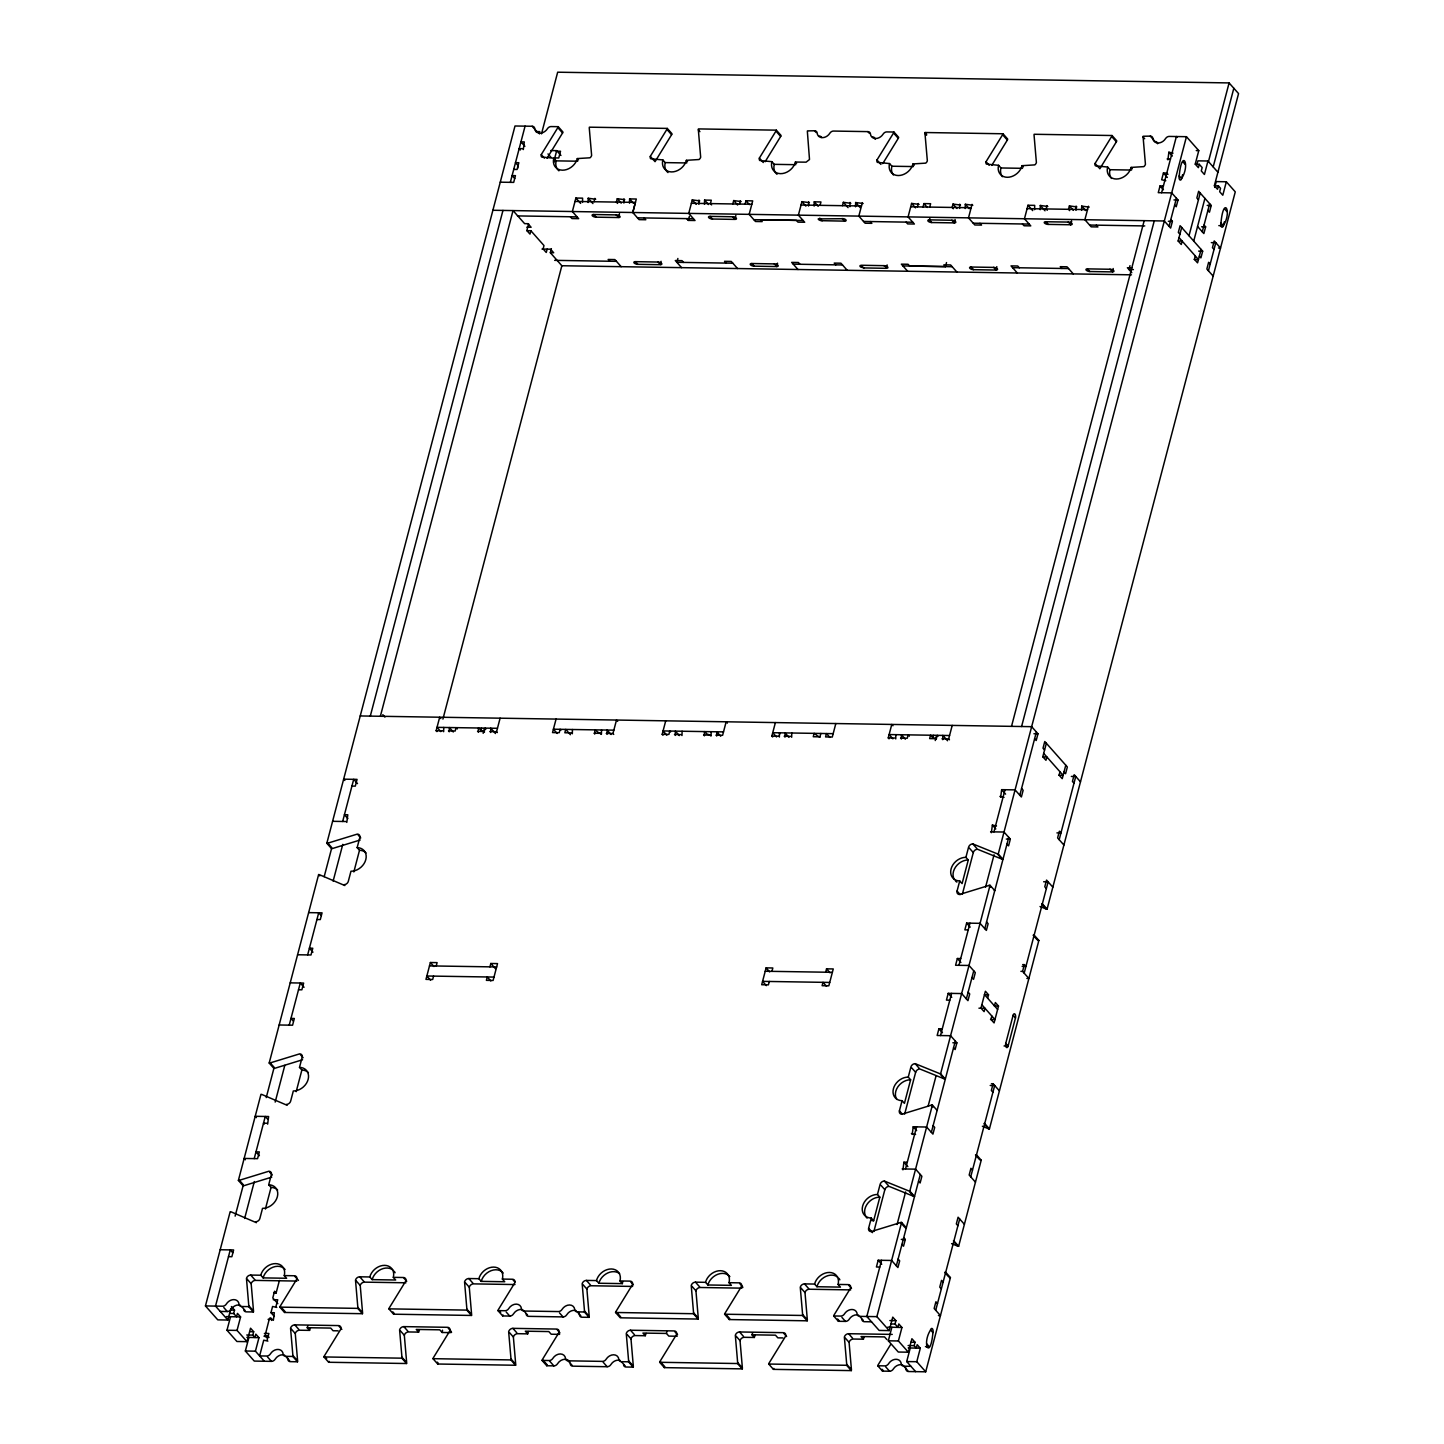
<?xml version="1.0" encoding="UTF-8"?>
<svg xmlns="http://www.w3.org/2000/svg" width="1444" height="1444" viewBox="0 0 1444 1444"><rect width="100%" height="100%" fill="white"/><g stroke="black" fill="none" stroke-linecap="round" stroke-linejoin="round"><path stroke-width="1.5" d="M553.792 158.19A13.357 10.433 -41.5 0 0 562.456 170.193A13.357 10.433 -41.5 0 0 577.311 158.569L590.018 157.793A3.827 2.996 -41.5 0 0 591.625 155.41L589.278 128.137A3.809 2.978 -41.5 0 1 589.387 127.18L667.272 128.408A3.809 2.978 -41.5 0 1 666.893 129.382L650.305 156.349A3.827 2.996 -41.5 0 0 650.666 158.75L662.85 159.941A13.339 10.433 -41.5 0 0 671.514 171.926A13.339 10.433 -41.5 0 0 686.369 160.32L699.058 159.526A3.809 2.978 -41.5 0 0 700.665 157.161L698.336 129.635A3.754 2.924 -41.5 0 1 698.445 128.913L776.331 130.159L781.06 135.483A3.809 2.978 -41.5 0 1 780.663 136.458L765.121 161.746M889.54 163.569A13.339 10.433 -41.5 0 0 898.186 175.536A13.339 10.433 -41.5 0 0 913.023 163.93L925.73 163.136A3.827 2.996 -41.5 0 0 927.337 160.771L924.99 133.498A3.809 2.978 -41.5 0 1 925.117 132.523L1003.002 133.769A3.809 2.978 -41.5 0 1 1002.605 134.725L986.035 161.71A3.827 2.996 -41.5 0 0 986.396 164.111L998.58 165.302A13.339 10.433 -41.5 0 0 1007.226 177.287A13.339 10.433 -41.5 0 0 1022.081 165.681L1034.788 164.887A3.809 2.978 -41.5 0 0 1036.395 162.522L1034.048 134.996A3.754 2.924 -41.5 0 1 1034.157 134.274L1112.042 135.519L1116.772 140.844A3.809 2.978 -41.5 0 1 1116.374 141.801L1099.805 168.786M882.735 163.623L898.276 138.335A3.809 2.978 -41.5 0 0 898.673 137.36L893.944 132.036L886.869 131.909A3.827 2.996 -41.5 0 0 883.818 133.227L883.114 134.111A7.635 5.956 -41.5 0 1 875.606 138.516A7.635 5.956 -41.5 0 1 870.443 133.913A3.809 2.978 -41.5 0 0 867.88 131.621L833.567 131.061A3.827 2.996 -41.5 0 0 830.517 132.379L829.813 133.263A7.635 5.956 -41.5 0 1 822.304 137.649A7.635 5.956 -41.5 0 1 817.16 133.065A3.809 2.978 -41.5 0 0 814.578 130.772L807.449 130.899A3.791 2.96 -41.5 0 0 807.376 131.621L809.506 159.508L806.113 162.161L795.409 162.053A13.339 10.433 -41.5 0 1 780.572 173.659A13.339 10.433 -41.5 0 1 771.908 161.674L759.724 160.501A3.809 2.978 -41.5 0 1 759.363 158.1L775.933 131.115A3.809 2.978 -41.5 0 0 776.331 130.159M1195.235 164.237L1199.278 164.309L1198.394 167.685L1195.235 164.111L1198.773 150.627L1186.445 136.693L1169.279 136.422A3.827 2.996 -41.5 0 0 1166.247 137.74L1165.525 138.624A7.635 5.956 -41.5 0 1 1158.016 143.01A7.635 5.956 -41.5 0 1 1152.872 138.425A3.809 2.978 -41.5 0 0 1150.29 136.115L1143.161 136.259A3.791 2.96 -41.5 0 0 1143.106 136.981L1145.435 164.255A3.827 2.996 -41.5 0 1 1143.829 166.62L1131.121 167.414A13.357 10.433 -41.5 0 1 1116.266 179.02A13.357 10.433 -41.5 0 1 1107.62 167.035L1095.436 165.843A3.809 2.978 -41.5 0 1 1095.075 163.443L1111.663 136.476A3.809 2.978 -41.5 0 0 1112.042 135.519M230.896 1308.481L227.863 1320.033L217.791 1319.87L205.445 1305.936L230.174 1211.715A3.809 2.978 -41.5 0 1 231.094 1211.859L256.4 1222.689M271.761 1177.131L244.108 1185.632A3.809 2.978 -41.5 0 1 243.097 1185.759L238.386 1180.416L260.967 1094.335A3.809 2.978 -41.5 0 1 261.887 1094.48L287.194 1105.31M302.554 1059.752L274.901 1068.253A3.809 2.978 -41.5 0 1 273.891 1068.38L269.18 1063.037L318.619 874.577A3.809 2.978 -41.5 0 1 319.539 874.739L344.845 885.551M360.206 839.993L332.553 848.494A3.809 2.978 -41.5 0 1 331.542 848.621L326.831 843.278L515.003 125.989L532.15 126.26A3.809 2.978 -41.5 0 1 534.731 128.552A7.635 5.956 -41.5 0 0 539.875 133.155A7.635 5.956 -41.5 0 0 547.402 128.751A3.809 2.978 -41.5 0 1 551.139 126.567L558.232 126.675L562.943 132.018A3.809 2.978 -41.5 0 1 562.564 132.974L547.023 158.262M235.137 1216.137L243.115 1185.723M266.238 1097.602L274.161 1067.333L270.172 1062.91A3.809 2.978 -41.5 0 1 269.18 1063.037M324.196 876.634L331.578 848.53M254.216 1158.611L265.263 1116.465L267.79 1119.317M289.215 1025.15L300.28 983.021L304.052 987.281M307.644 954.917L318.709 912.788L321.218 915.622M342.661 821.474L353.708 779.327L357.498 783.605M370.296 716.116L502.963 210.427M510.328 182.341L525.074 126.151M267.645 1124.154L268.62 1116.519L255.191 1116.302L256.382 1117.638M346.795 822.412L347.787 814.777L344.43 814.723L347.842 818.586M514.732 178.551L512.097 175.59L515.454 175.645L513.685 182.395L500.256 182.179M523.324 149.562L524.298 141.927L520.941 141.873L524.894 146.331M244.632 1218.465L254.325 1181.535M275.172 1102.079L284.811 1065.347M333.131 881.111L342.788 844.361M380.368 716.278L513.035 210.589L524.605 223.639L527.962 223.694L531.103 227.25L526.825 227.195M264.342 1361.241L255.426 1351.169L258.963 1337.686L255.805 1334.13L254.92 1337.487L252.808 1335.104L253.693 1331.729L250.534 1328.173L246.996 1341.656L236.924 1341.494L226.979 1330.249L230.517 1316.766M541.5 133.859L557.673 72.2L1229.097 82.922L1238.555 93.589L1214.368 185.734L1217.527 189.29L1218.411 185.915L1214.386 185.861M246.996 1341.656L237.051 1330.411L240.588 1316.928L237.43 1313.372L236.545 1316.747L233.657 1313.48L234.542 1310.105L231.401 1306.549M238.386 1180.416A3.809 2.978 -41.5 0 0 239.379 1180.289L268.891 1171.228A3.809 2.978 -41.5 0 1 271.364 1174.658L268.71 1184.766A13.339 10.433 -41.5 0 1 277.356 1196.751A13.339 10.433 -41.5 0 1 262.519 1208.357L259.866 1218.483A3.809 2.978 -41.5 0 1 255.624 1221.786M270.172 1062.91L299.684 1053.849A3.809 2.978 -41.5 0 1 302.157 1057.261L299.504 1067.387A13.339 10.433 -41.5 0 1 308.15 1079.372A13.339 10.433 -41.5 0 1 293.312 1090.978L290.659 1101.104A3.809 2.978 -41.5 0 1 286.417 1104.407M326.831 843.278A3.809 2.978 -41.5 0 0 327.824 843.152L357.336 834.091A3.809 2.978 -41.5 0 1 359.809 837.52L357.155 847.628A13.339 10.433 -41.5 0 1 365.801 859.613A13.339 10.433 -41.5 0 1 350.964 871.237L348.311 881.345A3.809 2.978 -41.5 0 1 344.069 884.667M265.389 1209.061L271.057 1187.437L268.71 1184.766M296.182 1091.682L301.868 1070.058L299.504 1067.387M353.834 871.941L359.502 850.299L357.155 847.628M526.843 230.679L530.869 230.733L529.984 234.108L526.843 230.553L528.612 223.802M554.171 160.284L556.698 150.645L550.651 150.555M554.352 161.927L555.399 157.919L558.756 157.974L560.525 151.241L556.265 151.169M284.594 1355.104A7.617 5.956 -41.5 0 0 275.172 1359.165A3.809 2.978 -41.5 0 1 271.418 1361.367L254.27 1361.078L245.354 1351.006L248.891 1337.523M547.15 249.126L546.265 252.483L543.106 248.928L543.991 245.57L530.869 230.733M267.898 1341.115L263.747 1340.176L259.613 1355.916L266.707 1356.024A3.809 2.978 -41.5 0 0 270.461 1353.822A7.617 5.956 -41.5 0 1 277.97 1349.436A7.617 5.956 -41.5 0 1 283.114 1354.021A3.809 2.978 -41.5 0 0 285.695 1356.331L289.63 1360.771M274.378 1316.495L270.967 1312.65L272.591 1306.459L276.743 1307.416M273.62 1292.94L276.129 1292.976L279.414 1280.449M442.911 719.112L561.86 265.732L550.326 252.7L551.391 248.657M267.104 1340.231L268.873 1333.48L264.396 1333.426M273.349 1320.339L274.324 1312.704L270.967 1312.65M275.948 1306.513L277.717 1299.781L273.241 1299.708M436.936 731.603L436.142 730.718L439.68 717.235L440.853 718.571M582.51 202.413L582.6 198.153L575.885 198.045L572.365 211.546L578.665 218.658L571.95 218.549L570.362 216.78M443.651 731.711L443.741 727.451M449.246 731.801L449.337 727.541L453.272 731.982M595.686 199.236L588.195 198.243L588.105 202.503M594.025 201.727L594.91 198.351M478.343 732.27L478.433 728.011L482.368 730.917A2.87 1.155 14.7 0 1 484.498 732.054M624.783 199.705L617.292 198.712L616.408 202.088L617.581 203.423M480.798 730.664L481.466 728.137M483.162 733.335L484.3 729.003M619.494 213.676L618.483 217.539L595.632 217.16A2.888 1.173 14.7 0 1 592.383 215.806A2.888 1.173 14.7 0 1 593.285 214.506L616.606 214.903A2.888 1.173 14.7 0 1 618.231 215.264L618.772 215.517A2.888 1.173 14.7 0 1 620.072 216.979L619.927 217.178A2.888 1.173 14.7 0 1 618.934 217.539L616.119 214.867M624.007 198.821L623.898 203.081M490.635 732.469L490.743 728.191L495.472 733.534M644.223 217.954L645.793 219.741L639.078 219.632L632.779 212.503L636.317 199.019L629.602 198.911L629.494 203.171M436.214 966L437.099 962.625L430.384 962.516L425.962 979.375L432.677 979.483L433.561 976.108M497.35 732.559L496.574 731.675L500.111 718.191M632.779 212.503L635.432 202.395L575.019 201.438M661.099 261.31L660.233 264.685L637.833 264.324L635.468 261.653L658.338 262.05A2.888 1.173 14.7 0 1 659.98 262.447L660.504 262.664A2.888 1.173 14.7 0 1 661.821 264.144L661.659 264.324A2.888 1.173 14.7 0 1 660.666 264.667L657.85 262.014M489.931 966.866L490.816 963.491L497.53 963.599L493.108 980.458L486.393 980.35L487.278 976.974L490.834 980.981M556.066 719.094L552.529 732.577L559.243 732.686L560.128 729.31L560.904 730.195M699.762 200.896L692.272 199.904L688.734 213.405L695.033 220.517L688.319 220.409L686.748 218.64M677.886 258.458L676.875 262.303L732.83 263.205M688.319 220.409L689.384 216.365M698.986 200.012L698.878 204.272M711.585 204.922L710.412 203.586L711.296 200.211L704.582 200.102L704.473 204.362M572.329 733.769L572.438 729.509M594.711 734.13L594.82 729.852L598.737 732.776A2.87 1.155 14.7 0 1 601.137 734.4M732.794 203.947L733.678 200.572L741.169 201.564M735.862 215.535L734.87 219.398L712.018 219.019A2.888 1.173 14.7 0 1 708.769 217.665A2.888 1.173 14.7 0 1 709.672 216.365L732.992 216.762A2.888 1.173 14.7 0 1 734.617 217.123L735.158 217.376A2.888 1.173 14.7 0 1 736.44 218.82L736.296 219.037A2.888 1.173 14.7 0 1 735.303 219.38L732.487 216.726M601.426 734.22L601.534 729.96M739.508 204.037L740.393 200.68M607.021 734.31L607.13 730.05L611.065 734.509M745.104 204.127L745.988 200.77L752.703 200.878L749.165 214.362L755.465 221.492L762.179 221.6L760.609 219.813L796.402 220.372L797.972 222.141L804.687 222.25L798.388 215.138L801.925 201.655L809.434 202.647M613.736 734.418L612.96 733.534L616.498 720.051L617.671 721.386M776.601 266.526L777.486 263.169L776.601 266.544L753.75 266.165A2.888 1.173 14.7 0 1 750.501 264.812A2.888 1.173 14.7 0 1 751.403 263.512L774.724 263.909A2.888 1.173 14.7 0 1 776.349 264.27L776.89 264.523A2.888 1.173 14.7 0 1 778.19 265.967L778.045 266.183A2.888 1.173 14.7 0 1 777.053 266.526L774.237 263.873M662.976 735.213L662.182 734.328L665.72 720.827M808.64 201.763L808.55 206.023M675.287 735.411L675.377 731.151L679.33 735.592M820.066 205.337L820.95 201.961L814.236 201.853L814.145 206.113M682.001 735.519L682.091 731.26M704.383 735.862L704.473 731.603L707.307 734.292A2.852 1.155 14.7 0 1 710.52 735.628M842.448 205.68L843.332 202.322L850.841 203.315M711.098 735.971L711.188 731.711M850.047 202.431L849.956 206.691M716.693 736.061L716.784 731.801L720.736 736.259M863.151 203.514L855.642 202.521L855.552 206.781M862.357 202.629L858.819 216.113L865.118 223.224L871.833 223.333L870.263 221.546M887.139 264.92L886.291 268.313L863.873 267.934L860.696 265.353A2.852 1.155 14.7 0 0 860.823 267.068L863.909 267.952M772.648 736.963L771.854 736.079L775.392 722.578M919.106 204.398L911.597 203.405L908.077 216.907L914.377 224.019L907.662 223.91L906.092 222.141M779.363 737.072L779.453 732.812L780.247 733.696M917.427 206.889L918.312 203.514M784.958 737.162L785.049 732.902L788.984 737.342M923.023 206.979L923.907 203.604L930.622 203.712L929.737 207.088M791.673 737.27L791.763 733.01M929.449 219.867L952.318 220.264A2.888 1.173 14.7 0 1 953.942 220.625L954.484 220.878A2.888 1.173 14.7 0 1 955.784 222.322L955.639 222.538A2.888 1.173 14.7 0 1 954.646 222.881L931.813 222.538L929.449 219.867L929.972 217.845M960.513 205.066L953.004 204.073L952.119 207.431L953.311 208.766M955.098 219.524L954.213 222.899L951.831 220.228M820.86 733.462L819.975 736.837L813.261 736.729L814.145 733.353L818.08 736.259A2.87 1.155 14.7 0 1 819.957 737.162M959.719 204.182L959.628 208.441M907.68 271.273L901.363 264.162L908.077 264.27L909.666 266.057L945.459 266.617L946.524 262.555M972.823 205.265L965.314 204.272L965.224 208.532M771.944 971.361L772.829 967.985L766.114 967.877L761.692 984.736L768.407 984.844L769.291 981.469M835.823 723.552L832.285 737.036L825.571 736.927L826.455 733.552L829.867 737.415M968.509 217.863L972.029 204.362M996.811 266.653L995.945 270.046L973.076 269.667A2.888 1.173 14.7 0 1 969.845 268.295A2.888 1.173 14.7 0 1 970.747 267.014M825.661 972.209L826.546 968.852L833.26 968.942L828.838 985.801L822.123 985.692L823.008 982.335L826.546 986.324M889.035 738.823L888.24 737.92L891.778 724.437L892.952 725.772M1024.464 218.766L1027.984 205.265L1034.698 205.373L1034.608 209.633M895.749 738.931L895.84 734.671M901.345 739.021L901.435 734.743L905.37 739.202M1047.803 206.456L1040.294 205.463L1040.203 209.723M1047.008 205.571L1046.124 208.947L1047.297 210.264M1076.881 206.925L1069.39 205.932L1068.506 209.29L1069.679 210.625M936.344 739.021A2.87 1.155 14.7 0 0 934.467 738.119L932.896 737.884L933.564 735.357M935.261 740.555L936.398 736.223M1068.217 222.069L1071.033 224.741A2.888 1.173 14.7 0 0 1072.026 224.398L1072.152 224.181A2.888 1.173 14.7 0 0 1070.852 222.701L1070.347 222.502A2.888 1.173 14.7 0 0 1068.686 222.087L1045.402 221.744A2.888 1.173 14.7 0 0 1044.481 223.008A2.888 1.173 14.7 0 0 1047.73 224.38L1070.582 224.759L1071.592 220.896M1070.582 224.759L1071.466 221.383M1076.105 206.023L1075.997 210.301M942.751 739.671L942.842 735.411L947.571 740.754M1089.191 207.124L1081.7 206.113L1081.592 210.373M949.466 739.779L948.672 738.895L952.21 725.411M1088.415 206.221L1084.877 219.723L1091.177 226.834L1097.891 226.943L1096.321 225.174M1113.198 268.512L1112.331 271.905L1089.931 271.526L1087.133 268.891A2.87 1.155 14.7 0 0 1085.996 269.775A2.87 1.155 14.7 0 0 1087.819 271.129A2.888 1.173 14.7 0 0 1089.462 271.508L1089.949 271.544M905.334 1227.887A3.809 2.978 -41.5 0 1 906.327 1227.761L901.597 1222.418A3.809 2.978 -41.5 0 0 900.605 1222.545L871.093 1231.606A3.809 2.978 -41.5 0 1 868.62 1228.194L871.273 1218.068A13.339 10.433 -41.5 0 1 862.628 1206.083A13.339 10.433 -41.5 0 1 877.465 1194.477L880.118 1184.369A3.809 2.978 -41.5 0 1 884.36 1181.048L908.89 1190.975A3.809 2.978 -41.5 0 0 909.81 1191.12L914.539 1196.462A3.809 2.978 -41.5 0 1 913.619 1196.3L889.089 1186.39A3.809 2.978 -41.5 0 0 884.847 1189.694L873.891 1231.443M936.633 1110.4A3.809 2.978 -41.5 0 1 937.12 1110.382L932.391 1105.039A3.809 2.978 -41.5 0 0 931.398 1105.165L901.886 1114.226A3.809 2.978 -41.5 0 1 899.413 1110.815L902.067 1100.689A13.339 10.433 -41.5 0 1 893.421 1088.704A13.339 10.433 -41.5 0 1 908.258 1077.098L910.911 1066.99A3.809 2.978 -41.5 0 1 915.153 1063.668L939.683 1073.596A3.809 2.978 -41.5 0 0 940.604 1073.74L945.333 1079.083A3.809 2.978 -41.5 0 1 944.412 1078.921L919.882 1068.993A3.809 2.978 -41.5 0 0 915.64 1072.314L904.684 1114.064M994.284 890.659A3.809 2.978 -41.5 0 1 994.772 890.623L990.043 885.298A3.809 2.978 -41.5 0 0 989.05 885.425L959.538 894.486A3.809 2.978 -41.5 0 1 957.065 891.056L959.719 880.948A13.339 10.433 -41.5 0 1 951.073 868.963A13.339 10.433 -41.5 0 1 965.91 857.339L968.563 847.231A3.809 2.978 -41.5 0 1 972.805 843.91L997.335 853.837A3.809 2.978 -41.5 0 0 998.255 854L1002.984 859.342A3.809 2.978 -41.5 0 1 1002.064 859.18L977.534 849.252A3.809 2.978 -41.5 0 0 973.292 852.574L962.336 894.305M871.743 1220.559A13.339 10.433 -41.5 0 0 873.638 1220.74L879.829 1197.148L877.465 1194.477M908.258 1077.098L910.622 1079.769L904.431 1103.36L902.067 1100.689M965.91 857.339L968.274 860.01L962.083 883.62L959.719 880.948M1129.984 265.678L1128.973 269.523L1133.396 269.595M1011.522 726.35L1144.189 220.661M898.114 1259.06L899.684 1260.829L897.915 1267.579L891.616 1260.468L878.187 1260.251L876.418 1266.984L879.775 1267.038M902.933 1169.839L903.926 1162.203L907.283 1162.258M912.229 1134.424L913.204 1126.807L926.633 1127.024L932.932 1134.136L934.701 1127.385L933.131 1125.616M942.282 1028.814L938.925 1028.76L937.156 1035.492L950.585 1035.709L956.885 1042.821L955.116 1049.571L953.545 1047.784M968.13 992.154L969.718 993.941L967.949 1000.692L961.65 993.562L948.221 993.346L946.452 1000.096L949.809 1000.15M960.711 958.563L957.354 958.509L955.585 965.26L969.014 965.476L975.314 972.588L973.545 979.339L971.974 977.552M986.559 921.922L988.129 923.709L986.36 930.441L980.061 923.33L966.632 923.113L964.863 929.864L968.22 929.918M991.378 832.701L992.371 825.066L996.504 826.004M1000.674 797.305L1001.649 789.669L1015.078 789.886L1021.377 796.998L1023.146 790.265L1021.576 788.478M1163.395 185.987L1160.037 185.933L1158.269 192.666L1171.698 192.882L1177.997 199.994L1176.228 206.745L1174.658 204.958M1167.961 174.399L1166.788 173.063L1163.431 173.009L1161.662 179.742L1165.795 180.699M1167.907 159.851L1168.882 152.216L1173.033 153.154M881.544 1260.305L866.815 1316.495L879.143 1330.429L889.215 1330.592L892.753 1317.109L895.912 1320.664L895.027 1324.022L897.915 1327.289L898.8 1323.913L901.94 1327.487L898.403 1340.971L908.366 1352.198L911.904 1338.714L915.045 1342.27L914.16 1345.646L916.29 1348.046L917.175 1344.671L920.315 1348.227L916.778 1361.71L925.712 1371.8L950.423 1277.579L945.694 1272.236A3.809 2.978 -41.5 0 0 945.206 1272.272M905.514 1168.99L916.561 1126.861M940.513 1035.547L951.578 993.4M958.942 965.314L969.989 923.167M993.941 831.87L1005.006 789.724M1021.594 726.512L1154.261 220.824M1161.626 192.72L1176.373 136.53L1177.149 137.433M897.067 1224.512L905.605 1191.932M928.167 1105.996L936.091 1075.726M985.566 887.176L994.068 854.758M889.215 1330.592L876.887 1316.657L901.597 1222.418M909.81 1191.12L932.391 1105.039M940.604 1073.74L990.043 885.298M998.255 854L1186.445 136.693M1179.225 175.897C1181.752 147.757 1190.704 164.273 1181.589 178.551A2.852 1.354 -89.2 0 1 1179.73 179.742A2.852 1.354 -89.2 0 1 1179.206 175.879L1181.589 178.551L1182.6 174.688M896.345 1265.792L920.297 1174.495M931.362 1132.349L955.314 1041.052M966.361 998.905L973.743 970.819M984.79 928.673L1008.742 837.358M1019.807 795.229L1036.377 732.018M1169.044 226.311L1176.427 198.225M903.727 1237.707L905.298 1239.475L903.529 1246.226L901.958 1244.439M990.602 831.816L1004.013 832.033L1010.331 839.144L1008.562 845.877L1006.973 844.108M360.224 715.953L1031.666 726.675L1037.965 733.787L1036.196 740.537L1034.608 738.75M1170.813 219.578L1172.402 221.347L1170.633 228.098L1164.333 220.986L492.891 210.264M908.366 1352.198L898.294 1352.035L888.331 1340.808L891.869 1327.325M1196.896 164.724L1197.888 160.844L1207.96 161.006L1217.906 172.251M1046.359 743.281L1042.803 756.746L1045.961 760.302L1046.846 756.945L1042.821 756.873M1178.142 241.058L1182.167 241.13L1181.282 244.505L1178.124 240.949L1181.697 227.484M987.642 998.165L988.526 994.808L985.386 991.234L980.963 1008.092L984.104 1011.648L984.989 1008.291L978.942 1008.183M1207.96 161.006L1204.422 174.489L1201.282 170.934L1202.166 167.558L1199.278 164.309M1189.008 235.751L1200.217 193.045M1208.466 161.584L1229.097 82.922M1193.737 241.076L1204.928 198.388M1213.195 166.908L1233.826 88.246M991.811 1015.998L990.927 1019.374L994.086 1022.93L998.508 1006.071L995.349 1002.515L994.465 1005.872M1059.968 771.764L1059.084 775.139L1062.243 778.695L1065.78 765.212M1195.289 255.949L1194.405 259.324L1197.563 262.88L1201.119 249.415M1202.292 231.816L1209.657 203.712M915.64 1371.638L906.706 1361.566L910.243 1348.064M1214.765 187.413L1216.263 181.601L1226.335 181.763L1235.27 191.853L1047.081 909.142A3.809 2.978 -41.5 0 1 1046.16 908.998L1040.023 906.507M1204.061 225.065L1205.632 226.852L1203.863 233.585L1197.563 226.473M1198.448 199.777L1196.859 198.008L1198.628 191.258L1211.227 205.499L1209.458 212.232L1207.888 210.463M1179.892 234.199L1178.322 232.412L1180.091 225.679L1202.671 251.184L1200.903 257.916L1199.332 256.148M1226.335 181.763L1222.797 195.247L1219.657 191.691L1220.541 188.316L1218.411 185.915M991.432 1083.722L993.111 1083.74L991.342 1090.491L992.912 1092.26M1026.883 978.454L1028.886 978.49L1022.587 971.361L1024.356 964.628L1022.677 964.592M930.568 1329.942C921.434 1344.22 930.387 1360.735 932.932 1332.613A2.852 1.354 -89.1 0 0 932.409 1328.751A2.852 1.354 -89.1 0 0 930.568 1329.942L932.932 1332.613M935.73 1310.268L959.682 1218.971M970.729 1176.824L994.681 1085.527L990.205 1085.455M1005.746 1043.38L1013.11 1015.294A2.852 1.354 -89.1 0 1 1014.951 1014.085A2.852 1.354 -89.1 0 1 1015.475 1017.948L1008.111 1046.052A2.852 1.354 -89.1 0 1 1006.251 1047.243A2.852 1.354 -89.1 0 1 1005.746 1043.38L1008.111 1046.052L1004.067 1045.979M1024.175 973.148L1048.127 881.833L1043.651 881.761M1059.174 839.704L1075.762 776.493L1071.34 776.421M1208.429 270.786L1215.794 242.7L1211.317 242.628M1218.844 225.625L1223.321 225.697C1232.454 211.42 1223.483 194.904 1220.956 223.026L1223.321 225.697A2.852 1.354 -89.2 0 1 1221.48 226.888A2.852 1.354 -89.2 0 1 1220.956 223.026M1223.321 225.697L1224.331 221.834M951.578 1243.645L957.715 1246.118A3.809 2.978 -41.5 0 0 958.635 1246.28L981.216 1160.2L976.505 1154.857A3.809 2.978 -41.5 0 0 975.494 1154.983L979.429 1159.424M982.371 1126.266L988.508 1128.739A3.809 2.978 -41.5 0 0 989.429 1128.901L1038.868 940.441L1034.139 935.098A3.809 2.978 -41.5 0 0 1033.146 935.225L1037.081 939.683M558.9 170.825A13.339 10.433 -41.5 0 1 556.157 160.862L553.81 158.208L541.626 157.017A3.809 2.978 -41.5 0 1 541.265 154.616L557.835 127.632A3.809 2.978 -41.5 0 0 558.232 126.675M655.034 161.692L671.604 134.707A3.809 2.978 -41.5 0 0 672.001 133.75L667.272 128.408M893.403 174.959A13.339 10.433 -41.5 0 1 891.887 166.222L889.522 163.551L877.338 162.378A3.809 2.978 -41.5 0 1 876.977 159.977L893.547 132.992A3.809 2.978 -41.5 0 0 893.944 132.036M247.032 1279.041L251.166 1283.716L253.512 1310.99A3.809 2.978 -41.5 0 1 253.404 1311.964L248.675 1306.621A3.809 2.978 -41.5 0 0 248.783 1305.665L246.455 1278.373A3.809 2.978 -41.5 0 1 250.696 1275.07L260.768 1275.214A13.339 10.433 -41.5 0 1 275.605 1263.608A13.339 10.433 -41.5 0 1 284.251 1275.593L294.323 1275.756A3.809 2.978 -41.5 0 1 296.796 1279.185L280.226 1306.17A3.809 2.978 -41.5 0 0 279.829 1307.127L284.558 1312.47L362.444 1313.697A3.809 2.978 -41.5 0 0 362.57 1312.74L360.224 1285.449L356.09 1280.792M991.793 165.356L1007.334 140.068A3.809 2.978 -41.5 0 0 1007.713 139.111L1003.002 133.769M291.327 1329.076L295.262 1333.534L297.608 1360.808A3.809 2.978 -41.5 0 1 297.5 1361.782L292.771 1356.439A3.809 2.978 -41.5 0 0 292.879 1355.465L290.551 1328.191A3.809 2.978 -41.5 0 1 294.793 1324.87L338.438 1325.574A3.809 2.978 -41.5 0 1 340.91 1329.003L324.322 1355.97A3.809 2.978 -41.5 0 0 323.943 1356.945L328.654 1362.27L406.54 1363.515A3.809 2.978 -41.5 0 0 406.666 1362.558L404.32 1335.267L400.385 1330.826M362.444 1313.697L357.733 1308.372A3.809 2.978 -41.5 0 0 357.841 1307.398L355.495 1280.124A3.809 2.978 -41.5 0 1 359.737 1276.803L369.808 1276.965A13.339 10.433 -41.5 0 1 384.664 1265.359A13.339 10.433 -41.5 0 1 393.31 1277.344L403.381 1277.507A3.809 2.978 -41.5 0 1 405.854 1280.918L389.284 1307.903A3.809 2.978 -41.5 0 0 388.887 1308.86L393.616 1314.202L471.502 1315.448A3.809 2.978 -41.5 0 0 471.61 1314.473L469.282 1287.2L465.148 1282.525M406.54 1363.515L401.829 1358.172A3.809 2.978 -41.5 0 0 401.937 1357.216L399.591 1329.924A3.809 2.978 -41.5 0 1 403.833 1326.621L447.478 1327.307A3.809 2.978 -41.5 0 1 449.95 1330.736L433.38 1357.721A3.809 2.978 -41.5 0 0 432.983 1358.678L437.712 1364.02L515.598 1365.248A3.809 2.978 -41.5 0 0 515.707 1364.291L513.378 1337.018L509.443 1332.559M515.598 1365.248L510.869 1359.923A3.809 2.978 -41.5 0 0 510.996 1358.948L508.649 1331.675A3.809 2.978 -41.5 0 1 512.891 1328.354L556.536 1329.058A3.809 2.978 -41.5 0 1 559.008 1332.469L542.439 1359.454A3.809 2.978 -41.5 0 0 542.042 1360.41L546.771 1365.753L553.846 1365.862A3.809 2.978 -41.5 0 0 556.897 1364.544L559.008 1361.909A7.617 5.956 -41.5 0 1 569.784 1362.071M582.762 1284.402L586.896 1289.077L589.224 1316.35A3.809 2.978 -41.5 0 1 589.116 1317.325L584.387 1311.982A3.809 2.978 -41.5 0 0 584.495 1311.026L582.167 1283.734A3.809 2.978 -41.5 0 1 586.408 1280.413L596.48 1280.575A13.339 10.433 -41.5 0 1 611.317 1268.969A13.339 10.433 -41.5 0 1 619.981 1280.954L630.053 1281.117A3.809 2.978 -41.5 0 1 632.526 1284.546L615.956 1311.513A3.809 2.978 -41.5 0 0 615.559 1312.488L620.288 1317.812L698.174 1319.058A3.809 2.978 -41.5 0 0 698.282 1318.101L695.936 1290.81L691.802 1286.135M627.057 1334.436L630.992 1338.895L633.32 1366.168A3.809 2.978 -41.5 0 1 633.212 1367.125L628.483 1361.8A3.809 2.978 -41.5 0 0 628.609 1360.826L626.263 1333.552A3.809 2.978 -41.5 0 1 630.505 1330.231L674.149 1330.935A3.809 2.978 -41.5 0 1 676.622 1334.346L660.052 1361.331A3.809 2.978 -41.5 0 0 659.655 1362.288L664.384 1367.63L742.27 1368.876A3.809 2.978 -41.5 0 0 742.378 1367.901L740.032 1340.628L736.097 1336.169M698.174 1319.058L693.445 1313.715A3.809 2.978 -41.5 0 0 693.553 1312.758L691.225 1285.485A3.809 2.978 -41.5 0 1 695.466 1282.164L705.52 1282.326A13.339 10.433 -41.5 0 1 720.375 1270.702A13.339 10.433 -41.5 0 1 729.021 1282.687L739.093 1282.85A3.809 2.978 -41.5 0 1 741.566 1286.279L724.996 1313.264A3.809 2.978 -41.5 0 0 724.599 1314.22L729.328 1319.563L807.214 1320.809A3.809 2.978 -41.5 0 0 807.34 1319.834L804.994 1292.561L800.86 1287.886M742.27 1368.876L737.541 1363.533A3.809 2.978 -41.5 0 0 737.649 1362.576L735.321 1335.285A3.809 2.978 -41.5 0 1 739.563 1331.964L783.208 1332.668A3.809 2.978 -41.5 0 1 785.68 1336.097L769.092 1363.064A3.809 2.978 -41.5 0 0 768.713 1364.039L773.424 1369.363L851.31 1370.609A3.809 2.978 -41.5 0 0 851.437 1369.652L849.09 1342.36L845.155 1337.92M807.214 1320.809L802.485 1315.466A3.809 2.978 -41.5 0 0 802.611 1314.491L800.265 1287.218A3.809 2.978 -41.5 0 1 804.507 1283.896L814.578 1284.059A13.339 10.433 -41.5 0 1 829.434 1272.453A13.339 10.433 -41.5 0 1 838.08 1284.438L848.151 1284.6A3.809 2.978 -41.5 0 1 850.624 1288.012L834.054 1314.997A3.809 2.978 -41.5 0 0 833.657 1315.953L838.386 1321.296L845.462 1321.404A3.809 2.978 -41.5 0 0 849.216 1319.22A7.617 5.956 -41.5 0 1 858.638 1315.159M890.587 1344.581L878.151 1364.815A3.809 2.978 -41.5 0 0 877.753 1365.771L882.483 1371.114L889.558 1371.222A3.809 2.978 -41.5 0 0 893.313 1369.02A7.617 5.956 -41.5 0 1 902.735 1364.959M844.523 221.131L844.957 221.131A2.852 1.155 14.7 0 0 846.04 220.102A2.852 1.155 14.7 0 0 843.747 218.712L818.188 218.91A2.87 1.155 14.7 0 0 821.131 220.679L844.523 221.131L842.159 218.477M635.486 261.671L635.035 261.671A2.87 1.155 14.7 0 0 633.898 262.555A2.87 1.155 14.7 0 0 635.721 263.909A2.888 1.173 14.7 0 0 637.364 264.306L637.851 264.324M970.765 267.032L994.05 267.411A2.888 1.173 14.7 0 1 995.692 267.772L996.216 268.006A2.888 1.173 14.7 0 1 997.515 269.468L997.371 269.685A2.888 1.173 14.7 0 1 996.378 270.028L993.562 267.357M535.814 131.548L539.839 131.621M1196.264 150.591L1198.773 150.627M522.529 148.678L519.172 148.624L520.363 149.959M1167.113 158.966L1170.47 159.02M556.175 160.862L577.708 161.205M662.85 159.941L665.215 162.612L686.766 162.955M771.908 161.674L774.273 164.345L795.806 164.688M891.887 166.222L913.42 166.565M998.58 165.302L1000.945 167.973L1022.478 168.316M1107.62 167.035L1109.985 169.706L1131.536 170.049M513.721 169.417L517.078 169.471L518.847 162.721L515.49 162.667L517.854 165.338A2.852 1.354 -89.1 0 0 517.836 168.064M1173.972 199.94L1177.997 199.994M1207.202 205.427L1211.227 205.499M691.387 203.297L751.819 204.254M801.041 205.03L861.472 205.987M910.731 206.781L971.162 207.755M1027.117 208.64L1087.531 209.615M1168.358 221.293L1172.402 221.347M517.475 215.914L577.077 216.871M637.508 217.827L693.445 218.73M753.876 219.687L803.117 220.481M863.548 221.437L912.788 222.232M973.22 223.188L1029.175 224.091M1089.606 225.047L1144.767 225.932M1201.607 226.78L1205.632 226.852M1218.501 248.007L1220.523 248.043L1214.224 240.913L1212.455 247.664L1214.025 249.433M1198.646 251.112L1202.671 251.184M541.987 249.072L550.525 249.198L553.684 252.754L550.326 252.7M1194.188 259.469L1198.466 259.541L1179.044 237.592M1131.879 267.826L1127.403 267.754L1131.807 272.717M554.64 260.353L616.444 261.346M793.261 264.162L842.502 264.956M861.526 265.263L884.396 265.678A2.87 1.155 14.7 0 1 887.338 266.743A2.87 1.155 14.7 0 1 887.464 268.115L883.909 265.606M902.915 265.913L952.156 266.707M1012.587 267.663L1068.542 268.566M1087.567 268.873L1110.436 269.27A2.888 1.173 14.7 0 1 1112.079 269.649L1112.602 269.866A2.888 1.173 14.7 0 1 1113.902 271.328L1113.757 271.544A2.888 1.173 14.7 0 1 1112.764 271.887L1109.949 269.216M561.572 265.732L1131.464 274.829M1033.94 733.732L1037.965 733.787M497.458 728.299L437.027 727.343L440.799 731.621M613.844 730.159L553.413 729.202L557.185 733.462M723.498 731.891L663.067 730.935L666.839 735.213M833.17 733.66L772.739 732.704L776.529 736.963M949.556 735.519L889.125 734.563L892.897 738.823M436.142 730.718L442.857 730.826M448.452 730.917L455.167 731.025L456.051 727.65L457.225 728.985M477.549 731.368L484.263 731.476L485.148 728.119L485.924 729.003M489.859 731.567L496.574 731.675M571.553 732.866L564.839 732.776L565.723 729.4L570.434 734.725M593.935 733.227L600.65 733.335M606.245 733.426L612.96 733.534M662.182 734.328L668.897 734.418L669.781 731.061L670.576 731.946M674.492 734.509L681.207 734.617M703.589 734.978L710.304 735.086M715.899 735.177L722.614 735.285L726.151 721.783L727.343 723.137M771.854 736.079L778.569 736.169M784.164 736.259L790.879 736.368M888.24 737.92L894.955 738.028M900.551 738.119L907.265 738.227L908.15 734.852L909.323 736.187M941.957 738.787L948.672 738.895M1058.867 775.266L1063.127 775.338L1043.705 753.389M351.939 786.077L355.296 786.132L357.065 779.381L343.636 779.164L344.827 780.5M999.88 796.42L1004.031 797.359M332.589 821.311L346.018 821.528M1056.918 832.899L1060.943 832.953L1059.373 831.184L1057.604 837.917L1063.903 845.029M1006.287 839.072L1010.331 839.144M308.637 912.626L322.066 912.843L320.297 919.575L316.94 919.521M297.572 954.755L311.002 954.971L312.77 948.239L309.413 948.185L312.969 952.174M1022.153 966.343L1025.944 966.397L1024.356 964.628M1020.908 971.343L1022.587 971.361M429.5 965.892L496.646 966.957M765.23 971.252L832.376 972.317M493.992 977.083L426.846 976L430.637 980.277M829.722 982.443L762.576 981.36L766.349 985.638M290.208 982.859L303.637 983.075L301.868 989.808L298.511 989.754M984.501 994.736L988.526 994.808M994.465 1005.999L998.508 1006.071M990.494 1019.5L994.97 1019.572L981.848 1004.735M279.143 1024.987L292.572 1025.204L294.341 1018.471L290.984 1018.417L293.349 1021.089M952.859 1042.767L956.885 1042.821M266.851 1123.251L263.494 1123.197L264.288 1124.1M911.435 1133.54L915.586 1134.479M902.157 1168.936L915.586 1169.153L921.886 1176.264L920.117 1183.015L918.528 1181.228M901.273 1239.421L905.298 1239.475M220.192 1249.746L233.621 1249.962L231.852 1256.713L228.495 1256.659M471.502 1315.448L466.773 1310.105A3.809 2.978 -41.5 0 0 466.881 1309.148L464.553 1281.857A3.809 2.978 -41.5 0 1 468.795 1278.536L478.867 1278.698A13.339 10.433 -41.5 0 1 493.704 1267.092A13.339 10.433 -41.5 0 1 502.368 1279.077L504.732 1281.749L481.231 1281.37L478.867 1278.698M502.368 1279.077L512.439 1279.24A3.809 2.978 -41.5 0 1 514.912 1282.669L498.342 1309.636A3.809 2.978 -41.5 0 0 497.945 1310.611L502.674 1315.935L509.75 1316.062A3.809 2.978 -41.5 0 0 512.801 1314.744L514.912 1312.091A7.617 5.956 -41.5 0 1 522.927 1309.798M260.768 1275.214L263.115 1277.886L286.616 1278.265L284.251 1275.593M369.808 1276.965L372.173 1279.637L395.674 1279.998L393.31 1277.344M596.48 1280.575L598.845 1283.247L622.346 1283.626A13.339 10.433 -41.5 0 0 622.689 1281.676M705.52 1282.326L707.885 1284.979L731.386 1285.359L729.021 1282.687M814.578 1284.059L816.943 1286.73L840.444 1287.109L838.08 1284.438M296.868 1281.063L255.407 1280.395A3.809 2.978 -41.5 0 0 251.166 1283.716M405.926 1282.795L364.466 1282.146A3.809 2.978 -41.5 0 0 360.224 1285.449M514.985 1284.546L473.524 1283.878A3.809 2.978 -41.5 0 0 469.282 1287.2M632.598 1286.424L591.137 1285.756A3.809 2.978 -41.5 0 0 586.896 1289.077M741.638 1288.156L700.178 1287.488A3.809 2.978 -41.5 0 0 695.936 1290.81M850.697 1289.889L809.236 1289.239A3.809 2.978 -41.5 0 0 804.994 1292.561M938.438 1315.574L940.441 1315.61L934.142 1308.499L935.911 1301.748L937.499 1303.535M205.445 1305.936L222.593 1306.206A3.809 2.978 -41.5 0 0 226.347 1304.022A7.617 5.956 -41.5 0 1 233.874 1299.618A7.617 5.956 -41.5 0 1 239.018 1304.221A3.809 2.978 -41.5 0 0 241.599 1306.513L245.137 1310.52M241.599 1306.513L248.675 1306.621M279.829 1307.127L357.733 1308.372M388.887 1308.86L466.773 1310.105M497.945 1310.611L505.021 1310.719A3.809 2.978 -41.5 0 0 508.071 1309.401L510.183 1306.748A7.617 5.956 -41.5 0 1 520.959 1306.928L521.681 1309.618A3.809 2.978 -41.5 0 0 524.01 1311.026L527.565 1315.015M524.01 1311.026L558.323 1311.567A3.809 2.978 -41.5 0 0 561.373 1310.249L563.485 1307.614A7.617 5.956 -41.5 0 1 574.261 1307.777L574.965 1310.466A3.809 2.978 -41.5 0 0 577.311 1311.874L580.849 1315.881M577.311 1311.874L584.387 1311.982M615.559 1312.488L693.445 1313.715M724.599 1314.22L802.485 1315.466M833.657 1315.953L840.733 1316.08A3.809 2.978 -41.5 0 0 844.487 1313.878A7.617 5.956 -41.5 0 1 851.996 1309.491A7.617 5.956 -41.5 0 1 857.158 1314.076A3.809 2.978 -41.5 0 0 859.74 1316.368L863.277 1320.376M859.74 1316.368L876.887 1316.657M230.517 1310.051L234.542 1310.105M889.865 1320.556L895.912 1320.664M220.246 1311.441L227.322 1311.549A3.809 2.978 -41.5 0 0 231.076 1309.347A7.617 5.956 -41.5 0 1 240.498 1305.286M253.404 1311.964L246.31 1311.856A3.809 2.978 -41.5 0 1 243.747 1309.546M576.21 1310.647A7.617 5.956 -41.5 0 0 568.214 1312.939L566.084 1315.592A3.809 2.978 -41.5 0 1 563.052 1316.91L528.739 1316.35A3.809 2.978 -41.5 0 1 526.41 1314.961L526.158 1314.058M589.116 1317.325L582.04 1317.217A3.809 2.978 -41.5 0 1 579.694 1315.809L578.972 1313.119M871.544 1321.82L864.451 1321.711A3.809 2.978 -41.5 0 1 861.887 1319.419M229.632 1313.408L233.657 1313.48M891.002 1323.967L895.027 1324.022M226.473 1316.585L240.588 1316.928M887.843 1327.126L901.94 1327.487M268.079 1319.365L272.555 1319.437M851.31 1370.609L846.599 1365.284A3.809 2.978 -41.5 0 0 846.707 1364.309L844.361 1337.036A3.809 2.978 -41.5 0 1 848.603 1333.714L892.248 1334.4M307.897 1325.773A13.339 10.433 -41.5 0 0 307.229 1327.704L330.73 1328.083L333.077 1330.754L338.113 1330.826M677.2 1336.241L668.807 1336.097L666.442 1333.444L642.941 1333.065L645.306 1335.736A13.339 10.433 -41.5 0 1 646.136 1333.426M752.667 1332.866A13.339 10.433 -41.5 0 0 751.999 1334.797L775.482 1335.177L777.847 1337.848L782.883 1337.92M310.406 1328.083A13.339 10.433 -41.5 0 0 309.576 1330.375L299.504 1330.213A3.809 2.978 -41.5 0 0 295.262 1333.534M419.464 1329.816A13.339 10.433 -41.5 0 0 418.634 1332.108L408.562 1331.946A3.809 2.978 -41.5 0 0 404.32 1335.267M418.634 1332.108L416.269 1329.437L439.77 1329.816L442.135 1332.487L450.528 1332.613M528.522 1331.549A13.339 10.433 -41.5 0 0 527.692 1333.859L517.62 1333.696A3.809 2.978 -41.5 0 0 513.378 1337.018M559.586 1334.364L551.193 1334.22L548.828 1331.567L525.327 1331.188L527.692 1333.859M645.306 1335.736L635.234 1335.574A3.809 2.978 -41.5 0 0 630.992 1338.895M755.176 1335.177A13.339 10.433 -41.5 0 0 754.346 1337.469L744.274 1337.306A3.809 2.978 -41.5 0 0 740.032 1340.628M864.234 1336.909A13.339 10.433 -41.5 0 0 863.404 1339.202L853.332 1339.039A3.809 2.978 -41.5 0 0 849.09 1342.36M226.979 1330.249L237.051 1330.411M888.331 1340.808L898.403 1340.971M249.65 1331.657L253.693 1331.729M911.02 1342.216L915.045 1342.27M246.762 1334.996L252.808 1335.104M908.114 1345.555L914.16 1345.646M264.108 1336.043L267.88 1336.097L269.053 1337.433M925.46 1346.602L929.25 1346.656L926.886 1343.985M264.414 1336.458L267.772 1336.512L266.508 1337.649L265.281 1334.761L269.198 1319.383A2.852 1.354 -89.1 0 1 270.678 1317.921A2.852 1.354 -89.1 0 1 271.725 1320.448M926.615 1347.035L929.124 1347.071M246.87 1337.361L258.963 1337.686M908.222 1347.92L920.315 1348.227M245.354 1351.006L255.426 1351.169M906.706 1361.566L916.778 1361.71M285.695 1356.331L292.771 1356.439M323.943 1356.945L401.829 1358.172M432.983 1358.678L510.869 1359.923M542.042 1360.41L549.117 1360.537A3.809 2.978 -41.5 0 0 552.168 1359.219L554.297 1356.566A7.617 5.956 -41.5 0 1 565.055 1356.746L565.777 1359.436A3.809 2.978 -41.5 0 0 568.106 1360.826L572.059 1365.284M568.106 1360.826L602.419 1361.385A3.809 2.978 -41.5 0 0 605.469 1360.067L607.581 1357.414A7.617 5.956 -41.5 0 1 618.357 1357.595L619.079 1360.284A3.809 2.978 -41.5 0 0 621.407 1361.692L625.342 1366.132M621.407 1361.692L628.483 1361.8M659.655 1362.288L737.541 1363.533M768.713 1364.039L846.599 1365.284M877.753 1365.771L884.847 1365.88A3.809 2.978 -41.5 0 0 888.601 1363.696A7.617 5.956 -41.5 0 1 896.11 1359.291A7.617 5.956 -41.5 0 1 901.255 1363.894A3.809 2.978 -41.5 0 0 903.836 1366.186L907.771 1370.645M903.836 1366.186L910.911 1366.295M297.5 1361.782L290.425 1361.656A3.809 2.978 -41.5 0 1 287.843 1359.364A7.617 5.956 -41.5 0 0 287.356 1357.577M620.306 1360.465A7.617 5.956 -41.5 0 0 612.31 1362.757L610.198 1365.41A3.809 2.978 -41.5 0 1 607.148 1366.71L572.835 1366.168A3.809 2.978 -41.5 0 1 570.506 1364.761L570.254 1363.876M633.212 1367.125L626.136 1367.017A3.809 2.978 -41.5 0 1 623.79 1365.627L623.555 1364.724M925.712 1371.8L908.547 1371.529A3.809 2.978 -41.5 0 1 905.984 1369.237A7.617 5.956 -41.5 0 0 905.496 1367.432M931.831 222.538L931.344 222.52A2.888 1.173 14.7 0 1 928.113 221.167A2.888 1.173 14.7 0 1 928.997 219.867M1182.907 161.836L1185.271 164.508M1224.638 208.983L1227.003 211.654M1168.882 152.216L1172.293 156.078M1150.29 136.115L1154.225 140.573M1143.106 136.981L1144.677 138.75M1163.431 173.009L1167.366 177.45M1160.037 185.933L1163.449 189.778M1112.44 137.36L1116.374 141.801M1131.121 167.414L1132.313 168.749M1210.198 264.053L1208.628 262.267L1206.859 269.017L1213.159 276.129M1095.075 163.443L1099.028 167.901M1081.7 206.113L1085.635 210.571M1069.39 205.932L1073.325 210.373M1003.399 135.628L1007.334 140.068M1022.081 165.681L1023.254 166.999M1040.294 205.463L1045.023 210.788M1045.835 221.726L1048.2 224.398M1027.984 205.265L1032.713 210.607M986.035 161.71L989.176 165.266M1024.446 218.748L1030.763 225.878L1024.049 225.769L1022.46 223.982M1073.289 273.909L1066.99 266.797L1060.275 266.689L1061.845 268.458M925.117 132.523L926.687 134.31M924.99 133.498L926.579 135.267M965.314 204.272L969.249 208.712M979.934 223.315L981.523 225.083L974.808 224.975L968.491 217.863M1019.32 267.79L1017.749 266.003L1011.035 265.895L1017.334 273.024M894.341 133.877L898.276 138.335M953.004 204.073L956.939 208.514M913.023 163.93L914.196 165.266M867.88 131.621L869.45 133.389M923.907 203.604L927.319 207.449M876.977 159.977L880.912 164.417M971.18 267.014L973.545 269.667M911.597 203.405L915.532 207.846M956.903 272.05L950.603 264.938L943.889 264.83L945.459 266.617M814.578 130.772L816.149 132.541M855.642 202.521L860.371 207.846M843.332 202.322L848.061 207.647M776.728 132L780.663 136.458M795.409 162.053L796.583 163.389M814.236 201.853L818.188 206.293M819.777 218.116L822.141 220.788M801.925 201.655L805.878 206.095M759.363 158.1L763.298 162.54M847.249 270.317L840.949 263.205L834.235 263.097L835.805 264.866M698.336 129.87L699.907 131.657M745.988 200.77L749.4 204.615M799.976 264.288L798.406 262.501L791.691 262.393L797.99 269.523M733.678 200.572L737.613 205.012M667.669 130.267L671.604 134.707M686.351 160.32L687.543 161.656M704.582 200.102L708.517 204.543M710.123 216.365L712.47 219.037M751.855 263.512L754.219 266.183M692.272 199.904L696.207 204.362M650.305 156.349L654.258 160.807M737.559 268.548L731.26 261.436L724.545 261.328L726.115 263.115M629.602 198.911L633.537 203.351M683.608 262.429L682.019 260.66L675.305 260.552L681.604 267.663M558.629 128.516L562.564 132.974M617.292 198.712L621.227 203.153M577.311 158.569L578.484 159.905M556.698 150.645L560.958 155.465M532.15 126.26L536.085 130.7M588.195 198.243L592.924 203.586M547.998 153.93L550.886 157.197M541.265 154.616L544.406 158.172M593.737 214.506L596.101 217.178M575.885 198.045L580.614 203.387M1080.491 781.818L1074.192 774.706L1072.423 781.457L1073.993 783.226M621.173 266.689L614.873 259.577L608.159 259.469L609.747 261.256M1044.572 750.014L1043.001 748.227L1044.77 741.494L1067.351 766.981L1065.582 773.731L1064.011 771.944M1001.649 789.669L1005.584 794.128M938.04 736.205L937.246 735.321L936.362 738.696L929.647 738.588L930.532 735.213L932.896 737.884M1052.838 887.176L1046.539 880.064L1044.77 886.797L1046.359 888.583M992.371 825.066L995.782 828.928M1047.081 909.142L1042.351 903.818A3.809 2.978 -41.5 0 1 1041.882 903.763M998.129 854.74L1002.064 859.18M1042.225 904.54L1046.16 908.998M972.805 843.91L976.74 848.368M969.357 848.115L973.292 852.574M989.05 885.425L990.62 887.194M957.065 891.056L960.224 894.612M966.632 923.113L970.188 927.12M1013.11 1015.294L1015.475 1017.948M957.354 958.509L960.892 962.516M984.501 994.627L997.624 1009.446M948.221 993.346L951.758 997.353M993.111 1083.74L999.41 1090.852M938.925 1028.76L942.463 1032.749M989.429 1128.901L984.7 1123.558A3.809 2.978 -41.5 0 1 983.996 1123.468M940.477 1074.48L944.412 1078.921M984.573 1124.298L988.508 1128.739M915.153 1063.668L919.088 1068.109M826.546 968.852L830.083 972.841M911.706 1067.874L915.64 1072.314M931.398 1105.165L932.968 1106.952M972.498 1170.091L970.928 1168.304L969.159 1175.055L975.458 1182.167M899.413 1110.815L902.572 1114.371M913.204 1126.807L916.615 1130.652M766.114 967.877L769.652 971.884M964.393 1224.313L958.094 1217.184L956.325 1223.934L957.913 1225.703M903.926 1162.203L907.861 1166.644M958.635 1246.28L953.906 1240.938A3.809 2.978 -41.5 0 1 953.437 1240.901M909.684 1191.86L913.619 1196.3M953.78 1241.678L957.715 1246.118M884.36 1181.048L888.295 1185.488M880.912 1185.253L884.847 1189.694M900.605 1222.545L904.54 1227.003M944.701 1272.363L948.636 1276.803M943.094 1282.182L941.524 1280.395L939.755 1287.146L941.326 1288.914M871.273 1218.068L873.638 1220.74M868.62 1228.194L872.555 1232.634M878.187 1260.251L881.742 1264.258M382.822 714.69L384.934 717.054M848.747 1285.268L851.509 1288.373M886.905 1339.581L884.54 1336.909L861.039 1336.548L863.404 1339.202M841.924 1317.415L845.462 1321.404M885.623 1366.782L889.558 1371.222M837.592 1319.004L838.784 1320.339M882.085 1369.255L882.88 1370.139A3.809 2.978 -41.5 0 0 882.483 1371.114M804.507 1283.896L808.64 1288.571M848.603 1333.714L852.538 1338.155M802.611 1314.491L806.149 1318.498M846.707 1364.309L850.642 1368.75M490.816 963.491L495.545 968.816M358.112 834.993L360.747 837.953M739.689 1283.517L742.649 1286.857M783.984 1333.552L786.619 1336.53M741.566 1286.279L742.757 1287.615M327.824 843.152L331.759 847.61M430.384 962.516L433.94 966.523M751.999 1334.797L754.346 1337.469M726.188 1314.6L729.725 1318.589A3.809 2.978 -41.5 0 0 729.328 1319.563M695.466 1282.164L699.6 1286.821M739.563 1331.964L743.498 1336.422M318.619 874.577L319.792 875.912M693.553 1312.758L697.091 1316.766M737.649 1362.576L741.584 1367.017M630.631 1281.785L633.393 1284.889M674.944 1331.819L677.561 1334.779M619.981 1280.954L622.346 1283.626M617.129 1312.849L620.667 1316.856M660.829 1362.215L664.782 1366.674A3.809 2.978 -41.5 0 0 664.384 1367.63M586.408 1280.413L590.542 1285.088M630.505 1330.231L634.439 1334.671M584.495 1311.026L588.051 1315.015M628.609 1360.826L632.544 1365.284M559.496 1312.903L563.052 1316.91M603.213 1362.27L607.148 1366.71M513.035 1279.907L514.804 1281.911M557.33 1329.942L559.947 1332.902M300.46 1054.734L303.096 1057.694M506.212 1312.054L509.75 1316.062M549.911 1361.421L553.846 1365.862M499.516 1310.971L500.707 1312.307M543.215 1360.338L547.168 1364.797M468.795 1278.536L472.928 1283.211M512.891 1328.354L516.826 1332.794M466.881 1309.148L470.437 1313.138M510.996 1358.948L514.93 1363.407M403.977 1278.175L406.739 1281.279M448.272 1328.209L451.412 1331.765M449.95 1330.736L451.539 1332.523M259.397 1155.723L255.985 1151.861L259.342 1151.915L257.573 1158.666L244.144 1158.449L245.318 1159.785M269.667 1172.113L272.302 1175.073M392.822 1311.91L394.013 1313.246A3.809 2.978 -41.5 0 0 393.616 1314.202M437.315 1362.161L438.11 1363.046A3.809 2.978 -41.5 0 0 437.712 1364.02M359.737 1276.803L363.87 1281.478M403.833 1326.621L407.786 1331.061M357.841 1307.398L361.379 1311.405M401.937 1357.216L405.872 1361.656M239.379 1180.289L243.314 1184.73M294.919 1276.424L298.457 1280.431M339.214 1326.458L341.849 1329.419M307.229 1327.704L309.576 1330.375M276.129 1292.976L274.559 1291.207L272.79 1297.939L277.826 1303.643M232.773 1252.76L230.264 1249.908L215.517 1306.098L227.863 1320.033M281.418 1307.488L284.955 1311.495A3.809 2.978 -41.5 0 0 284.558 1312.47M325.117 1356.873L326.687 1358.642M250.696 1275.07L254.83 1279.727M294.793 1324.87L298.727 1329.328M248.783 1305.665L252.321 1309.672M292.879 1355.465L296.814 1359.923M223.784 1307.542L227.322 1311.549M267.483 1356.909L271.418 1361.367M872.591 136.945A3.809 2.978 -41.5 0 1 875.172 139.256M1002.443 176.709A13.357 10.433 -41.5 0 1 1000.927 167.973M1111.501 178.442A13.339 10.433 -41.5 0 1 1109.985 169.706M1155.019 141.458A3.809 2.978 -41.5 0 1 1157.601 143.75M536.879 131.603A3.809 2.978 -41.5 0 1 539.46 133.895M667.958 172.576A13.357 10.433 -41.5 0 1 665.215 162.612M776.998 174.309A13.339 10.433 -41.5 0 1 774.273 164.345M819.308 136.097A3.809 2.978 -41.5 0 1 821.636 137.505M546.771 1365.753A3.809 2.978 -41.5 0 1 546.933 1365.266M773.424 1369.363A3.809 2.978 -41.5 0 1 773.822 1368.407M328.654 1362.27A3.809 2.978 -41.5 0 1 329.052 1361.313M442.514 1330.177A13.339 10.433 -41.5 0 1 442.135 1332.487M666.785 1331.494A13.339 10.433 -41.5 0 1 666.442 1333.444M949.43 1277.705A3.809 2.978 -41.5 0 1 950.423 1277.579M980.223 1160.326A3.809 2.978 -41.5 0 1 981.216 1160.2M1037.875 940.567A3.809 2.978 -41.5 0 1 1038.868 940.441M502.674 1315.935A3.809 2.978 -41.5 0 1 503.053 1314.979M838.386 1321.296A3.809 2.978 -41.5 0 1 838.657 1320.574M263.115 1277.886A13.339 10.433 -41.5 0 1 272.988 1267.2A13.339 10.433 -41.5 0 1 285.1 1269.529M394.158 1271.261A13.339 10.433 -41.5 0 1 395.096 1272.724M372.173 1279.637A13.339 10.433 -41.5 0 1 381.054 1269.348A13.339 10.433 -41.5 0 1 392.948 1270.052M481.231 1281.37A13.339 10.433 -41.5 0 1 491.086 1270.684A13.339 10.433 -41.5 0 1 503.216 1273.012M598.845 1283.247A13.339 10.433 -41.5 0 1 607.725 1272.976A13.339 10.433 -41.5 0 1 619.602 1273.662M707.885 1284.979A13.339 10.433 -41.5 0 1 717.758 1274.294A13.339 10.433 -41.5 0 1 729.87 1276.622M838.928 1278.355A13.339 10.433 -41.5 0 1 839.866 1279.817M816.943 1286.73A13.339 10.433 -41.5 0 1 825.824 1276.442A13.339 10.433 -41.5 0 1 837.719 1277.146M867.086 1218.14A13.339 10.433 -41.5 0 1 866.635 1204.928A13.339 10.433 -41.5 0 1 879.829 1197.148M271.057 1187.437A13.339 10.433 -41.5 0 1 277.627 1190.036M301.868 1070.058A13.339 10.433 -41.5 0 1 308.42 1072.657M896.796 1099.426A13.339 10.433 -41.5 0 1 898.006 1086.646A13.339 10.433 -41.5 0 1 910.622 1079.769M956.867 882.103A13.339 10.433 -41.5 0 1 955.513 881.02M954.448 879.667A13.339 10.433 -41.5 0 1 955.657 866.905A13.339 10.433 -41.5 0 1 968.274 860.01M359.502 850.299A13.339 10.433 -41.5 0 1 366.072 852.899"/></g></svg>
